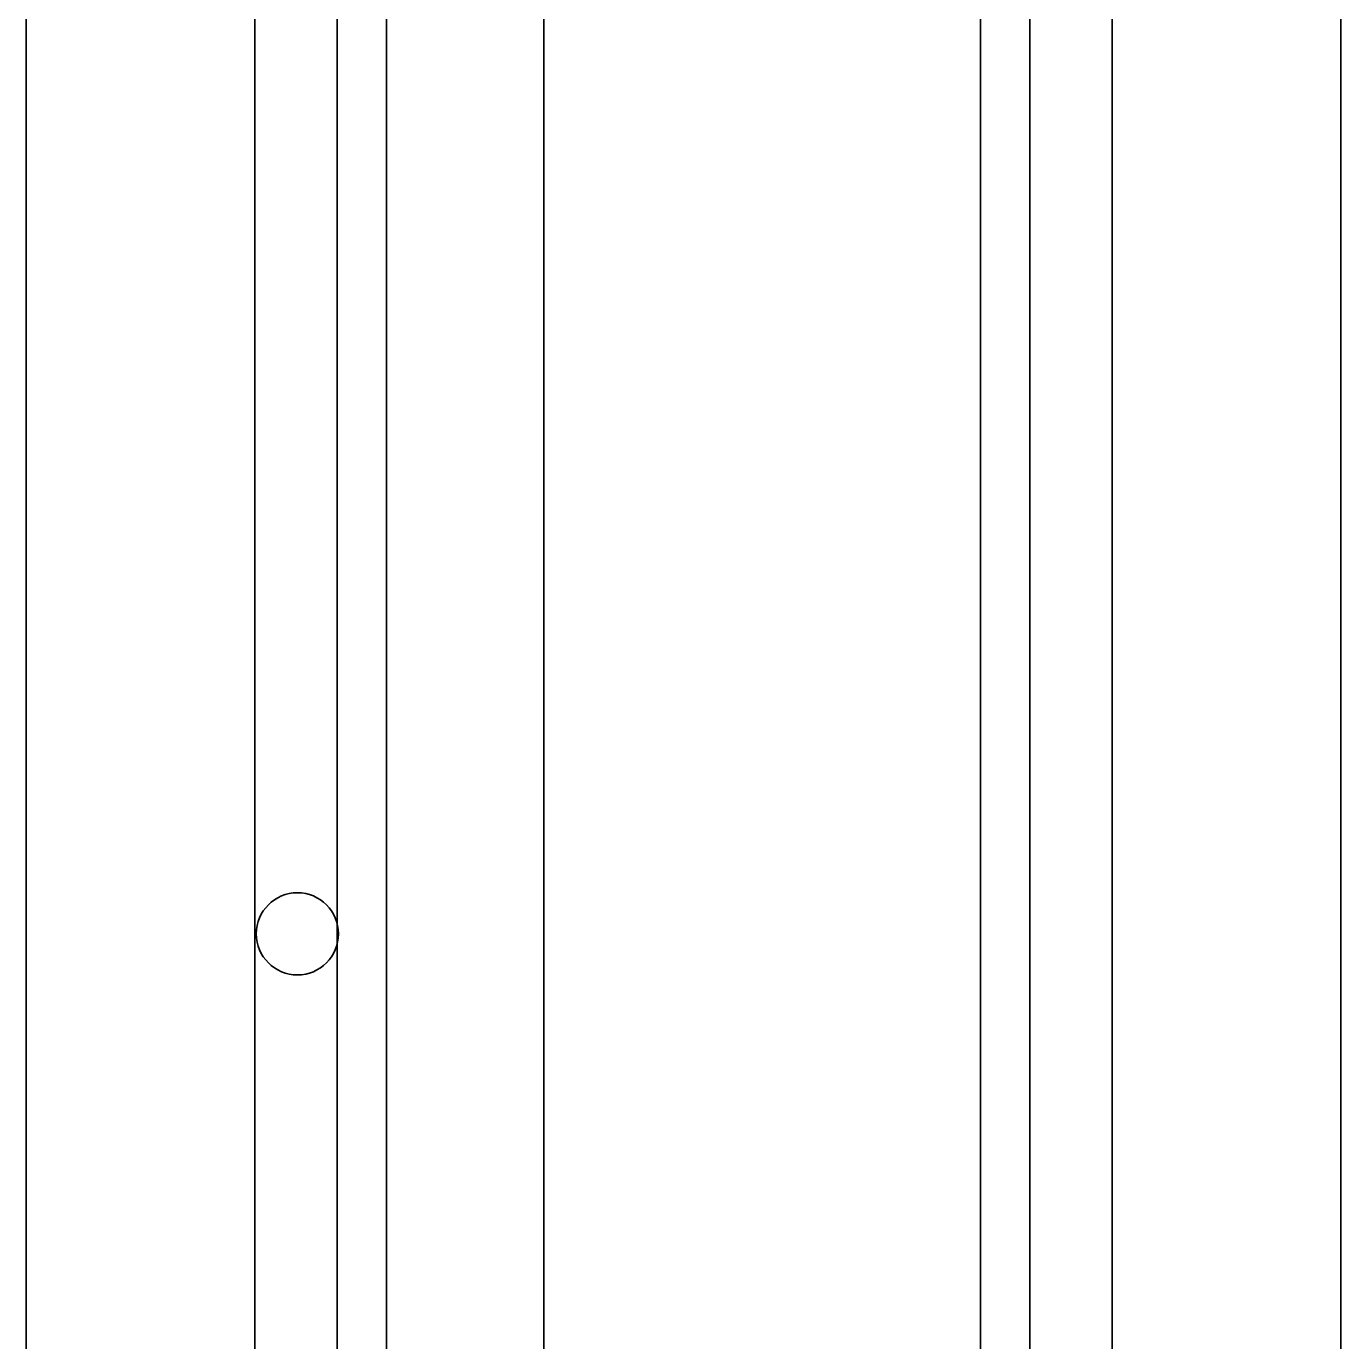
# Model space of a CAD drawing. Header units: millimetres. Extents: x -431 to 3717, y -325 to 2729.
# Drawn here: x 81.5 to 161.5, y 375.2 to 455.2 of the extents above; entities that cross this region are included whole.
import ezdxf

# ---------------------------------------------------------------- set-up
doc = ezdxf.new("R2010")
doc.units = ezdxf.units.MM

msp = doc.modelspace()

# ---------------------------------------------------------------- linework, layer by layer
at = {"color": 7, "linetype": 'Continuous', "lineweight": 35}
for p, q in [((113.015, 540), (113.015, 60)), ((113.015, 540), (113.015, 60)), ((103.429, 337), (103.429, 538.062)), ((103.429, 337), (103.429, 538.062)), ((139.601, 337), (139.601, 538.062)), ((139.601, 337), (139.601, 538.062)), ((95.429, 67.828), (95.429, 532.172)), ((100.429, 337), (100.429, 532.172)), ((142.601, 337), (142.601, 532.172)), ((147.601, 67.828), (147.601, 532.172)), ((95.429, 101.2), (95.429, 498.8)), ((100.429, 101.2), (100.429, 498.8)), ((142.601, 101.2), (142.601, 498.8)), ((147.601, 101.2), (147.601, 498.8)), ((81.515, 101.92), (81.515, 498.08)), ((81.515, 101.92), (81.515, 498.08)), ((161.515, 101.92), (161.515, 498.08)), ((161.515, 101.92), (161.515, 498.08))]:
    msp.add_line(p, q, dxfattribs=at)
msp.add_circle((98.015, 400), 2.5, dxfattribs=at)
msp.add_circle((98.015, 400), 2.5, dxfattribs=at)

doc.saveas('drawing.dxf')
